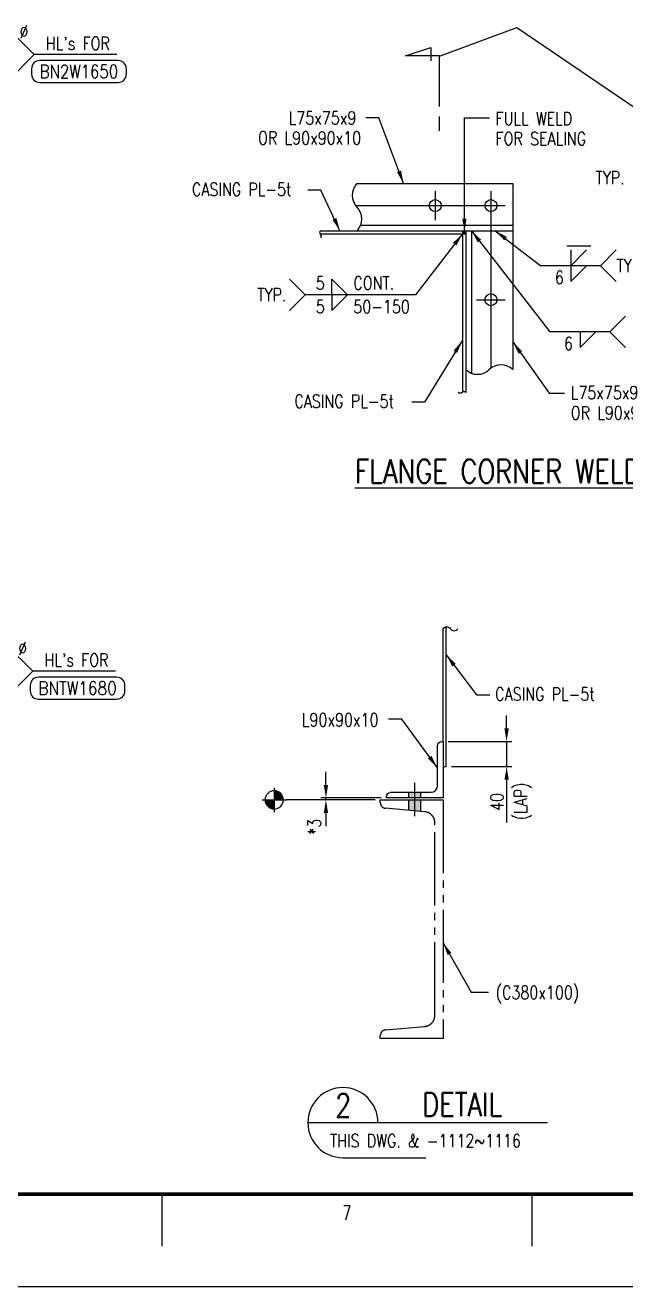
# Model space of a CAD drawing. Header units: millimetres. Extents: x 0 to 134087, y -49114 to 20834.
# Drawn here: x 34301 to 37172, y -49114 to -43084 of the extents above; entities that cross this region are included whole.
import ezdxf
from ezdxf.enums import TextEntityAlignment as Align

# ---------------------------------------------------------------- set-up
doc = ezdxf.new("R2010")
doc.units = ezdxf.units.MM
doc.header["$LTSCALE"] = 35
for name, pattern in [('JNK-CENTER', [34, 30, -1.5, 1, -1.5]), ('JNK-HIDDEN', [3, 2, -1]), ('JNK-PHANTOM', [15, 10, -1, 1, -1, 1, -1])]:
    doc.linetypes.add(name, pattern=pattern)
for name, color, linetype in [('CEN-R', 1, 'JNK-CENTER'), ('CON-C', 4, 'Continuous'), ('CON-G', 3, 'Continuous'), ('CON-W', 7, 'Continuous'), ('CON-Y', 2, 'Continuous'), ('Dim-W', 7, 'Continuous'), ('HID-Y', 2, 'JNK-HIDDEN'), ('PHA-M', 6, 'JNK-PHANTOM'), ('STL-OBJT', 7, 'Continuous'), ('TXT-C', 4, 'Continuous'), ('TXT-Y', 2, 'Continuous'), ('TXTN-G', 3, 'Continuous')]:
    doc.layers.add(name, color=color, linetype=linetype)
doc.styles.add('ROMANS', font='ROMANS.shx', dxfattribs={"width": 0.8})
doc.styles.add('SIMPLEX', font='simplex.shx', dxfattribs={"width": 0.8})
doc.dimstyles.new('DIM25', dxfattribs={"dimscale": 25, "dimtxt": 2.5, "dimasz": 2.5, "dimexe": 1, "dimexo": 1, "dimgap": 1, "dimtad": 1, "dimdec": 1, "dimdsep": 46, "dimtxsty": 'SIMPLEX', "dimcen": 0, "dimclrt": 2, "dimazin": 2, "dimtfac": 1, "dimtdec": 1, "dimtix": 1, "dimtmove": 2, "dimatfit": 0, "dimfxl": 0.18, "dimtolj": 1, "dimtzin": 0, "dimarcsym": 0})
doc.dimstyles.new('DIM25x3', dxfattribs={"dimscale": 25, "dimtxt": 2.5, "dimasz": 2.5, "dimexe": 1, "dimexo": 1, "dimgap": 1, "dimtad": 1, "dimdec": 0, "dimlfac": 0.4, "dimdsep": 46, "dimtxsty": 'SIMPLEX', "dimcen": 0, "dimclrt": 2, "dimazin": 2, "dimtfac": 1, "dimtdec": 0, "dimtmove": 2, "dimatfit": 2, "dimfxl": 0.18, "dimtfill": 1, "dimtolj": 1, "dimtzin": 0, "dimarcsym": 0})

# ---------------------------------------------------------------- blocks, each defined once
blk = doc.blocks.new('TITLE')
at = {"color": 7}
for p, q in [((452.68, 17.68), (452.68, 7.78)), ((523.41, 17.68), (523.41, 7.78)), ((841, 0), (0, 0))]:
    blk.add_line(p, q, dxfattribs=at)
at = {"color": 7, "const_width": 0.707}
blk.add_lwpolyline([(28.29, 17.68), (823.67, 17.68)], dxfattribs=at)
at = {"color": 7, "style": 'ROMANS', "width": 0.7}
blk.add_text('7', height=2.83, dxfattribs=at).set_placement((488.05, 14.15), align=Align.MIDDLE)
blk = doc.blocks.new('*D2403')
at = {"layer": 'DEFPOINTS', "color": 0, "transparency": 16777216}
for p in [(33712.3, -46579), (33712.3, -47489), (34142.3, -47489)]:
    blk.add_point(p, dxfattribs=at)
at = {"layer": 'Dim-W', "color": 0, "lineweight": -2, "transparency": 16777216}
for p, q in [((33737.3, -46579), (34167.3, -46579)), ((34142.3, -46641.5), (34142.3, -47426.5)), ((33737.3, -47489), (34167.3, -47489))]:
    blk.add_line(p, q, dxfattribs=at)
at = {"layer": 'Dim-W', "color": 0, "transparency": 16777216}
for points in [[(34131.9, -46641.5), (34152.7, -46641.5), (34142.3, -46579)], [(34131.9, -47426.5), (34152.7, -47426.5), (34142.3, -47489)]]:
    blk.add_solid(points, dxfattribs=at)
at = {"layer": 'Dim-W', "color": 2, "transparency": 16777216, "char_height": 62.5, "attachment_point": 5, "rotation": 90, "style": 'SIMPLEX'}
for s, insert in [('\\A1;(O/O CASING PL.)', (34214.9, -47034)), ('\\A1;910', (34086.1, -47034))]:
    blk.add_mtext(s, dxfattribs=dict(at, insert=insert))
blk = doc.blocks.new('BOLTHOLE')
at = {"layer": 'CON-W'}
blk.add_line((25.7, 0), (9.9, 0), dxfattribs=at)
blk.add_lwpolyline([(0, 0), (4.95, 4.95), (9.9, 0), (4.95, -4.95)], close=True, dxfattribs=at)
at = {"layer": 'CON-Y', "style": 'SIMPLEX', "width": 0.8}
for s, p in [('%%C', (8.81, 3.12)), ("HL's FOR", (24.37, 0.9))]:
    blk.add_text(s, height=2.5, dxfattribs=at).set_placement(p, align=Align.RIGHT)
blk.add_attdef('4', text='', height=2.5, dxfattribs=at).set_placement((-0.69, 0.87), align=Align.RIGHT)
blk.add_attdef('22', text='', height=2.5, dxfattribs=at).set_placement((4.95, 0), align=Align.MIDDLE_CENTER)
blk = doc.blocks.new('boltmark')
at = {"layer": 'CON-Y'}
blk.add_lwpolyline([(0, -4.2), (15, -4.2, 0.414214), (16.56, -2.64), (16.56, -1.56, 0.414214), (15, 0), (0, 0, 0.414214), (-1.56, -1.56), (-1.56, -2.64, 0.414214)], format="xyb", close=True, dxfattribs=at)
at = {"layer": 'CON-G', "style": 'SIMPLEX', "width": 0.802523}
blk.add_attdef('BN2W1650', text='', height=2.5, dxfattribs=at).set_placement((0, -3.35), (15, -3.35), align=Align.FIT)
blk = doc.blocks.new('*D2414')
at = {"layer": 'DEFPOINTS', "color": 0, "transparency": 16777216}
for p in [(33697.3, -43626.2), (33697.3, -44536.2), (34127.3, -44536.2)]:
    blk.add_point(p, dxfattribs=at)
at = {"layer": 'Dim-W', "color": 0, "lineweight": -2, "transparency": 16777216}
for p, q in [((33722.3, -43626.2), (34152.3, -43626.2)), ((34127.3, -43688.7), (34127.3, -44473.7)), ((33722.3, -44536.2), (34152.3, -44536.2))]:
    blk.add_line(p, q, dxfattribs=at)
at = {"layer": 'Dim-W', "color": 0, "transparency": 16777216}
for points in [[(34116.9, -43688.7), (34137.7, -43688.7), (34127.3, -43626.2)], [(34116.9, -44473.7), (34137.7, -44473.7), (34127.3, -44536.2)]]:
    blk.add_solid(points, dxfattribs=at)
at = {"layer": 'Dim-W', "color": 2, "transparency": 16777216, "char_height": 62.5, "attachment_point": 5, "rotation": 90, "style": 'SIMPLEX'}
for s, insert in [('\\A1;(O/O CASING PL.)', (34199.9, -44081.2)), ('\\A1;910', (34071.1, -44081.2))]:
    blk.add_mtext(s, dxfattribs=dict(at, insert=insert))
blk = doc.blocks.new('SECTITLE')
at = {"layer": 'CON-G'}
for p, q in [((-1.7, 0), (44.1, 0)), ((5, -6.7), (20.86, -6.7))]:
    blk.add_line(p, q, dxfattribs=at)
blk.add_arc((5, 0), 6.7, 0, 270, dxfattribs=at)
at = {"layer": 'CON-C', "style": 'SIMPLEX', "width": 0.8}
for tag, p in [('A', (5.06, 1.04)), ('ELEVATION', (27.83, 1.22))]:
    blk.add_attdef(tag, text='', height=4.5, dxfattribs=at).set_placement(p, align=Align.CENTER)
at = {"layer": 'CON-Y', "style": 'SIMPLEX', "width": 0.8}
blk.add_attdef('H0000-0000', (1.54, -4.72), '', height=2.5, dxfattribs=at)
blk.add_attdef('SCALE', text='', height=2.5, dxfattribs=at).set_placement((44.9, -3.72), align=Align.RIGHT)
blk = doc.blocks.new('*D2351')
at = {"layer": 'DEFPOINTS', "color": 0, "transparency": 16777216}
for p in [(35738.3, -46777.9), (35998.2, -46786.9), (36028, -46777.9)]:
    blk.add_point(p, dxfattribs=at)
at = {"layer": 'Dim-W', "color": 0, "lineweight": -2, "transparency": 16777216}
for p, q in [((35738.3, -46715.4), (35738.3, -46652.9)), ((36003, -46777.9), (35713.3, -46777.9)), ((35973.2, -46786.9), (35713.3, -46786.9)), ((35738.3, -46786.9), (35738.3, -46777.9)), ((35738.3, -46849.4), (35738.3, -46911.9))]:
    blk.add_line(p, q, dxfattribs=at)
at = {"layer": 'Dim-W', "color": 0, "transparency": 16777216}
blk.add_solid([(35727.8, -46715.4), (35748.7, -46715.4), (35738.3, -46777.9)], dxfattribs=at)
at = {"layer": 'Dim-W', "color": 2, "transparency": 16777216, "insert": (35683.2, -46916.3), "char_height": 62.5, "attachment_point": 5, "rotation": 90, "style": 'SIMPLEX', "bg_fill": 3, "box_fill_scale": 1.1, "bg_fill_color": 256, "bg_fill_true_color": 13158600, "bg_fill_transparency": 0}
blk.add_mtext('\\A1;*3', dxfattribs=at)
at = {"layer": 'Dim-W', "color": 0, "transparency": 16777216}
blk.add_solid([(35727.8, -46849.4), (35748.7, -46849.4), (35738.3, -46786.9)], dxfattribs=at)
blk = doc.blocks.new('FS-MARK')
h = blk.add_hatch(color=256)
edge = h.paths.add_edge_path()
edge.add_arc((0, 0), 1.75, 90, 180)
edge.add_line((-1.75, 0), (0, 0))
edge.add_line((0, 0), (0, 1.75))
h = blk.add_hatch(color=256)
edge = h.paths.add_edge_path()
edge.add_line((0, 0), (0, -1.75))
edge.add_arc((0, 0), 1.75, 270, 360)
edge.add_line((1.75, 0), (0, 0))
for p, q in [((2.33, 0), (-2.33, 0)), ((0, 2.33), (0, -2.33))]:
    blk.add_line(p, q)
blk.add_circle((0, 0), 1.75)
at = {"layer": 'CON-Y', "style": 'SIMPLEX', "width": 0.8}
blk.add_attdef('F.S.', (3.19, 1), '', height=2.5, dxfattribs=at)
blk = doc.blocks.new('*D2352')
at = {"layer": 'DEFPOINTS', "color": 0, "transparency": 16777216}
for p in [(36298.2, -46507.9), (36313.2, -46627.9), (36602, -46627.9)]:
    blk.add_point(p, dxfattribs=at)
at = {"layer": 'Dim-W', "color": 0, "lineweight": -2, "transparency": 16777216}
for p, q in [((36602, -46445.4), (36602, -46382.9)), ((36323.2, -46507.9), (36627, -46507.9)), ((36602, -46507.9), (36602, -46627.9)), ((36338.2, -46627.9), (36627, -46627.9)), ((36602, -46690.4), (36602, -46752.9))]:
    blk.add_line(p, q, dxfattribs=at)
at = {"layer": 'Dim-W', "color": 0, "transparency": 16777216}
for points in [[(36591.6, -46445.4), (36612.4, -46445.4), (36602, -46507.9)], [(36591.6, -46690.4), (36612.4, -46690.4), (36602, -46627.9)]]:
    blk.add_solid(points, dxfattribs=at)
at = {"layer": 'Dim-W', "color": 2, "transparency": 16777216, "insert": (36555.6, -46797.2), "char_height": 62.5, "attachment_point": 5, "rotation": 90, "style": 'SIMPLEX', "bg_fill": 3, "box_fill_scale": 1.1, "bg_fill_color": 256, "bg_fill_true_color": 13158600, "bg_fill_transparency": 0}
blk.add_mtext('\\A1;40', dxfattribs=at)
blk = doc.blocks.new('SECMARK4')
at = {"layer": 'CON-C'}
blk.add_line((0, 0), (-2.72, 0), dxfattribs=at)
blk.add_lwpolyline([(-4.67, 0), (-14.32, 0), (-14.32, -6.45), (-15.93, -1.66), (-13.39, -1.66)], dxfattribs=at)
at = {"layer": 'CON-C', "style": 'SIMPLEX', "width": 0.8}
blk.add_attdef('TAG', text='', height=3.5, dxfattribs=at).set_placement((-7.82, -4.86), align=Align.CENTER)

msp = doc.modelspace()

# ---------------------------------------------------------------- hatches: boundary and pattern name
at = {"layer": 'Dim-W'}
h = msp.add_hatch(color=256, dxfattribs=at)
h.paths.add_polyline_path([(36163.2232, -46750.9284), (36134.7232, -46750.9284), (36134.7232, -46777.9284), (36163.2232, -46777.9284)])
h.paths.add_polyline_path([(36191.7232, -46750.9284), (36163.2232, -46750.9284), (36163.2232, -46777.9284), (36191.7232, -46777.9284)])
h.paths.add_polyline_path([(36163.2232, -46786.9284), (36134.7232, -46786.9284), (36134.7232, -46836.9533), (36163.2232, -46839.4468)])
h.paths.add_polyline_path([(36191.7232, -46786.9284), (36163.2232, -46786.9284), (36163.2232, -46839.4468), (36191.7232, -46841.9402)])

# ---------------------------------------------------------------- linework, layer by layer
for points in [[(36909.5568, -44158.4608), (36909.5568, -44233.4608), (36984.5568, -44158.4608)], [(36909.5568, -44233.4608), (36909.5568, -44308.4608), (36984.5568, -44233.4608)], [(35766.7244, -44372.8975), (35766.7244, -44297.8975), (35841.7244, -44372.8975)], [(35766.7244, -44372.8975), (35766.7244, -44447.8975), (35841.7244, -44372.8975)], [(36953.339, -44549.874), (36953.339, -44624.874), (37028.339, -44549.874)]]:
    msp.add_lwpolyline(points)
at = {"layer": 'CEN-R'}
for p, q in [((36261.0047, -43877.3147), (36261.0047, -44015.3147)), ((36526.9025, -43877.3147), (36526.9025, -44015.3147)), ((35880.0723, -43946.3147), (36526.9025, -43946.3147)), ((36457.9025, -43946.3147), (36595.9025, -43946.3147)), ((36526.9025, -43946.3147), (36526.9025, -44723.9216)), ((36457.9025, -44396.3147), (36595.9025, -44396.3147)), ((36163.2232, -46864.9284), (36163.2232, -46705.9284))]:
    msp.add_line(p, q, dxfattribs=at)
at = {"layer": 'CON-C'}
for p, q in [((36280.6023, -43231.2299), (36651.3006, -43094.9647)), ((36651.3006, -43094.9647), (37315.9984, -43547.0127))]:
    msp.add_line(p, q, dxfattribs=at)
at = {"layer": 'CON-G'}
for p, q in [((35886.3126, -43841.3147), (36631.9025, -43841.3147)), ((36631.9025, -43841.3147), (36631.9025, -44730.2493)), ((35709.671, -44081.3147), (36406.9025, -44081.3147)), ((35711.8099, -44066.3147), (36631.9025, -44066.3147)), ((35903.1845, -44039.3147), (36631.9025, -44039.3147)), ((36391.9025, -44066.3147), (36391.9025, -44837.6832)), ((36406.9025, -44066.3147), (36406.9025, -44839.8221)), ((36433.9025, -44066.3147), (36433.9025, -44747.324)), ((36298.2232, -46507.9284), (36298.2232, -45969.36)), ((36313.2232, -46627.9284), (36313.2232, -45960.1173)), ((36298.2232, -46627.9284), (36313.2232, -46627.9284))]:
    msp.add_line(p, q, dxfattribs=at)
msp.add_solid([(36391.9025, -44066.3147), (36391.9025, -44081.3147), (36406.9025, -44066.3147), (36406.9025, -44081.3147)], dxfattribs=at)
at = {"layer": 'CON-W'}
for p, q in [((36889.5568, -44138.4608), (37004.5568, -44138.4608)), ((37051.4381, -44233.4608), (36765.6475, -44233.4608)), ((36166.5833, -44372.8975), (35639.7873, -44372.8975)), ((37095.2203, -44549.874), (36809.4297, -44549.874))]:
    msp.add_line(p, q, dxfattribs=at)
for points in [[(37126.4381, -44158.4608), (37051.4381, -44233.4608), (37126.4381, -44308.4608)], [(35564.7873, -44297.8975), (35639.7873, -44372.8975), (35564.7873, -44447.8975)], [(37170.2203, -44474.874), (37095.2203, -44549.874), (37170.2203, -44624.874)]]:
    msp.add_lwpolyline(points, dxfattribs=at)
at = {"layer": 'HID-Y'}
for p, q in [((36134.7232, -46777.9284), (36134.7232, -46750.9284)), ((36134.7232, -46836.9533), (36134.7232, -46786.9284)), ((36191.7232, -46777.9284), (36191.7232, -46750.9284)), ((36191.7232, -46841.9402), (36191.7232, -46786.9284))]:
    msp.add_line(p, q, dxfattribs=at)
at = {"layer": 'STL-OBJT', "flags": 128}
for points in [[(35886.3126, -43841.3147, 0.4), (35886.3126, -43953.8147, -0.4), (35886.3126, -44066.3147, -0.4)], [(35711.8099, -44066.3147, 0.4), (35711.8099, -44084.3147, -0.4), (35711.8099, -44102.3147, -0.4)], [(36406.9025, -44839.8221, 0.4), (36388.9025, -44839.8221, -0.4), (36370.9025, -44839.8221, -0.4)]]:
    msp.add_lwpolyline(points, format="xyb", dxfattribs=at)
at = {"layer": 'STL-OBJT'}
msp.add_lwpolyline([(36298.2232, -45969.36, -0.535183758), (36333.3464, -45969.36, 0.535183758), (36368.4696, -45969.36)], format="xyb", dxfattribs=at)
for centre, start, end in [((36463.1525, -44671.1868), 226.39718103, 313.60281897), ((36575.6525, -44789.3118), 46.39718103, 133.60281897)]:
    msp.add_arc(centre, 81.5625, start, end, dxfattribs=at)
at = {"layer": 'TXTN-G'}
for centre in [(36261.0047, -43946.3147), (36526.9025, -43946.3147), (36526.9025, -44396.3147)]:
    msp.add_circle(centre, 28.5, dxfattribs=at)

# ---------------------------------------------------------------- block references
at = {"linetype": 'ByBlock', "xscale": 24.99999999749996, "yscale": 24.99999999749996, "zscale": 24.99999999749996}
msp.add_blockref('TITLE', (23636.9795, -49114.431), dxfattribs=at)
at = {"layer": 'CON-W', "xscale": 25, "yscale": 25, "zscale": 25, "rotation": 270}
msp.add_blockref('SECMARK4', (36280.6023, -43589.1466), dxfattribs=at)
at = {"layer": 'CON-W'}
ref = msp.add_blockref('SECTITLE', (35694.5379, -48329.9011), dxfattribs=dict(at, xscale=25, yscale=25, zscale=25))
ref.add_attrib('H0000-0000', 'THIS DWG. & -1112~1116', (35757.8743, -48447.9011), dxfattribs={"layer": 'CON-Y', "height": 62.5, "style": 'SIMPLEX', "width": 0.8})
ref.add_attrib('A', '2', dxfattribs={"layer": 'CON-C', "height": 112.5, "style": 'SIMPLEX', "width": 0.8}).set_placement((35821.0379, -48303.9011), align=Align.CENTER)
ref.add_attrib('ELEVATION', 'DETAIL', dxfattribs={"layer": 'CON-C', "height": 112.5, "style": 'SIMPLEX', "width": 0.8}).set_placement((36390.2879, -48299.4011), align=Align.CENTER)
at = {"layer": 'CON-Y', "xscale": 25, "yscale": 25, "zscale": 25}
msp.add_blockref('boltmark', (34370.2801, -43252.7505), dxfattribs=at).add_auto_attribs({'BN2W1650': 'BN2W1650'})
at = {"layer": 'CON-Y'}
ref = msp.add_blockref('boltmark', (34363.6067, -46200.5514), dxfattribs=dict(at, xscale=25, yscale=25, zscale=25))
ref.add_attrib('BN2W1650', 'BNTW1680', dxfattribs={"layer": 'CON-G', "height": 62.5, "style": 'SIMPLEX', "width": 0.812878}).set_placement((34363.6067, -46284.2931), (34738.5953, -46284.2931), align=Align.FIT)
at = {"layer": 'STL-OBJT', "xscale": 25, "yscale": 25, "zscale": 25}
for p, values in [((34096.3789, -43224.6633), {'4': '68', '22': '18'}), ((34089.7055, -46172.4642), {'4': '72', '22': '18'})]:
    msp.add_blockref('BOLTHOLE', p, dxfattribs=at).add_auto_attribs(values)
at = {"layer": 'STL-OBJT', "xscale": -25, "yscale": 25, "zscale": 25}
msp.add_blockref('FS-MARK', (35491.0491, -46786.9284), dxfattribs=at)

# ---------------------------------------------------------------- texts
at = {"layer": 'CON-W', "color": 2, "style": 'SIMPLEX', "width": 0.8}
for p in [(36832.7319, -44320.9608), (36876.5141, -44637.374)]:
    msp.add_text('6', height=62.5, dxfattribs=at).set_placement(p)
at = {"layer": 'CON-Y', "style": 'SIMPLEX', "width": 0.8}
for s, height, p in [('L75x75x9', 62.48611, (35560.0843, -43558.2422)), ('FULL WELD', 62.48611, (36549.1035, -43561.7476)), ('OR L90x90x10', 62.486114, (35413.9871, -43654.333)), ('FOR SEALING', 62.486114, (36549.1035, -43657.3047)), ('CASING PL-5t', 62.486114, (35097.6924, -43900.0712)), ('CASING PL-5t', 62.486114, (35587.4234, -44912.6765)), ('L75x75x9', 62.48611, (36908.7322, -44871.2341)), ('OR L90x90x10', 62.486114, (36908.7322, -44968.3475)), ('CASING PL-5t', 62.5, (36547.3869, -46312.7077)), ('L90x90x10', 62.5, (35623.3028, -46435.554)), ('(C380x100)', 62.5, (36550.059, -47739.1146))]:
    msp.add_text(s, height=height, dxfattribs=at).set_placement(p)
at = {"layer": 'TXT-C', "style": 'SIMPLEX', "width": 0.8}
msp.add_text('%%UFLANGE CORNER WELDING DETAIL', height=112.5, dxfattribs=at).set_placement((36879.3646, -45272.3503), align=Align.CENTER)
at = {"layer": 'TXT-Y', "style": 'SIMPLEX', "width": 0.8}
for p in [(37027.2837, -43813.3434), (37127.1563, -44232.9608), (35410.1725, -44372.3975)]:
    msp.add_text('TYP.', height=62.5, dxfattribs=at).set_placement(p, align=Align.MIDDLE_LEFT)
for s, p in [('5', (35689.8994, -44347.8975)), ('CONT.', (35869.3763, -44347.8975)), ('5', (35689.8994, -44460.3975)), ('50-150', (35869.3763, -44460.3975))]:
    msp.add_text(s, height=62.5, dxfattribs=at).set_placement(p)

# ---------------------------------------------------------------- dimensions: what is measured, and where the dimension line sits
at = {"layer": 'Dim-W'}
for base, p1, p2, picture, middle in [((34127.3086, -44536.1633), (33697.3086, -43626.1633), (33697.3086, -44536.1633), '*D2414', (34127.3086, -44081.1633)), ((34142.3086, -47488.9642), (33712.3086, -46578.9642), (33712.3086, -47488.9642), '*D2403', (34142.3086, -47033.9642))]:
    dim = msp.add_linear_dim(base=base, p1=p1, p2=p2, angle=270, text='<>\\X(O/O CASING PL.)', dimstyle='DIM25', dxfattribs=at)
    dim.commit()
    dim.dimension.update_dxf_attribs({"geometry": picture, "text_midpoint": middle})

# ---------------------------------------------------------------- leaders
at = {"layer": 'CON-W'}
for points in [[(36391.9025, -44081.3147), (36166.5833, -44372.8975)], [(36433.9025, -44066.3147), (36809.4297, -44549.874)], [(36547.6693, -44066.3147), (36765.6475, -44233.4608)]]:
    msp.add_leader(points, dimstyle='DIM25x3', override={"dimlfac": 0.333333}, dxfattribs=at)
at = {"layer": 'STL-OBJT'}
for points, dimstyle, override in [([(36109.8538, -43841.3147), (35990.7054, -43526.6048), (35929.1591, -43526.6048)], 'DIM25', {"dimdec": 0, "dimadec": 1, "dimazin": 3, "dimtdec": 0, "dimtix": 0, "dimtfill": 1}), ([(36400.2388, -44070.6332), (36400.2388, -43526.6048), (36520.3715, -43526.6048)], 'DIM25', {"dimdec": 0, "dimadec": 1, "dimazin": 3, "dimtdec": 0, "dimtix": 0, "dimtfill": 1}), ([(35805.5203, -44066.3147), (35713.9, -43872.7015), (35651.6273, -43872.7015)], 'DIM25', {"dimdec": 0, "dimadec": 1, "dimazin": 3, "dimtdec": 0, "dimtix": 0, "dimtfill": 1}), ([(36389.4025, -44592.205), (36210.0491, -44885.3068), (36148.7838, -44885.3068)], 'DIM25', {"dimdec": 0, "dimadec": 1, "dimazin": 3, "dimtdec": 0, "dimtix": 0, "dimtfill": 1}), ([(36631.9025, -44597.7616), (36804.9973, -44842.1508), (36879.4684, -44842.1508)], 'DIM25', {"dimdec": 0, "dimadec": 1, "dimazin": 3, "dimtdec": 0, "dimtix": 0, "dimtfill": 1}), ([(36313.2232, -46093.1869), (36457.4721, -46285.3845), (36522.6136, -46285.3845)], 'DIM25x3', {"dimlfac": 0.333333}), ([(36271.2232, -46633.2112), (36100.5594, -46401.6752), (36037.5768, -46401.6752)], 'DIM25x3', {"dimlfac": 0.333333}), ([(36298.2232, -47469.6595), (36432.4229, -47705.6805), (36515.6439, -47705.6805)], 'DIM25x3', {"dimlfac": 0.333333})]:
    msp.add_leader(points, dimstyle=dimstyle, override=override, dxfattribs=at)

# ---------------------------------------------------------------- next in the draw order: dimensions: what is measured, and where the dimension line sits
at = {"layer": 'Dim-W'}
dim = msp.add_linear_dim(base=(35738.265, -46777.9284), p1=(35998.2232, -46786.9284), p2=(36028.0148, -46777.9284), angle=90, text='*3', dimstyle='DIM25x3', override={"dimlfac": 0.333333}, dxfattribs=at)
dim.commit()
dim.dimension.update_dxf_attribs({"geometry": '*D2351', "text_midpoint": (35683.1869, -46916.2992), "dimtype": 160})

# ---------------------------------------------------------------- next in the draw order: linework, layer by layer
at = {"layer": 'CON-G'}
msp.add_lwpolyline([(36298.2232, -46777.9284), (36028.2232, -46777.9284), (36028.2232, -46771.9284, -0.414213562), (36049.2232, -46750.9284), (36241.2232, -46750.9284, 0.414213562), (36271.2232, -46720.9284), (36271.2232, -46528.9284, -0.414213562), (36292.2232, -46507.9284), (36298.2232, -46507.9284)], format="xyb", close=True, dxfattribs=at)
at = {"layer": 'PHA-M'}
msp.add_lwpolyline([(36298.2232, -46786.9284), (36298.2232, -47926.9284), (35998.2232, -47926.9284), (35998.2232, -47913.5866, -0.388878732), (36022.87, -47886.6894), (36209.9296, -47870.3238, 0.388878732), (36259.2232, -47816.5293), (36259.2232, -46897.3276, 0.388878732), (36209.9296, -46843.5331), (36022.87, -46827.1675, -0.388878732), (35998.2232, -46800.2702), (35998.2232, -46786.9284)], format="xyb", close=True, dxfattribs=at)
at = {"layer": 'STL-OBJT'}
msp.add_line((35713.265, -46786.9284), (35549.3824, -46786.9284), dxfattribs=at)

# ---------------------------------------------------------------- next in the draw order: dimensions: what is measured, and where the dimension line sits
at = {"layer": 'Dim-W'}
dim = msp.add_linear_dim(base=(36602.0082, -46627.9284), p1=(36298.2232, -46507.9284), p2=(36313.2232, -46627.9284), angle=90, dimstyle='DIM25x3', override={"dimlfac": 0.333333}, dxfattribs=at)
dim.commit()
dim.dimension.update_dxf_attribs({"geometry": '*D2352', "text_midpoint": (36555.6241, -46797.1924), "dimtype": 160})

# ---------------------------------------------------------------- next in the draw order: linework, layer by layer
at = {"layer": 'STL-OBJT'}
msp.add_line((36602.0082, -46752.9284), (36602.0082, -46894.6184), dxfattribs=at)

# ---------------------------------------------------------------- next in the draw order: texts
at = {"layer": 'Dim-W', "color": 2, "style": 'SIMPLEX', "width": 0.8}
msp.add_text('(LAP)', height=62.5, rotation=90, dxfattribs=at).set_placement((36700.5391, -46883.6096))

doc.saveas('drawing.dxf')
